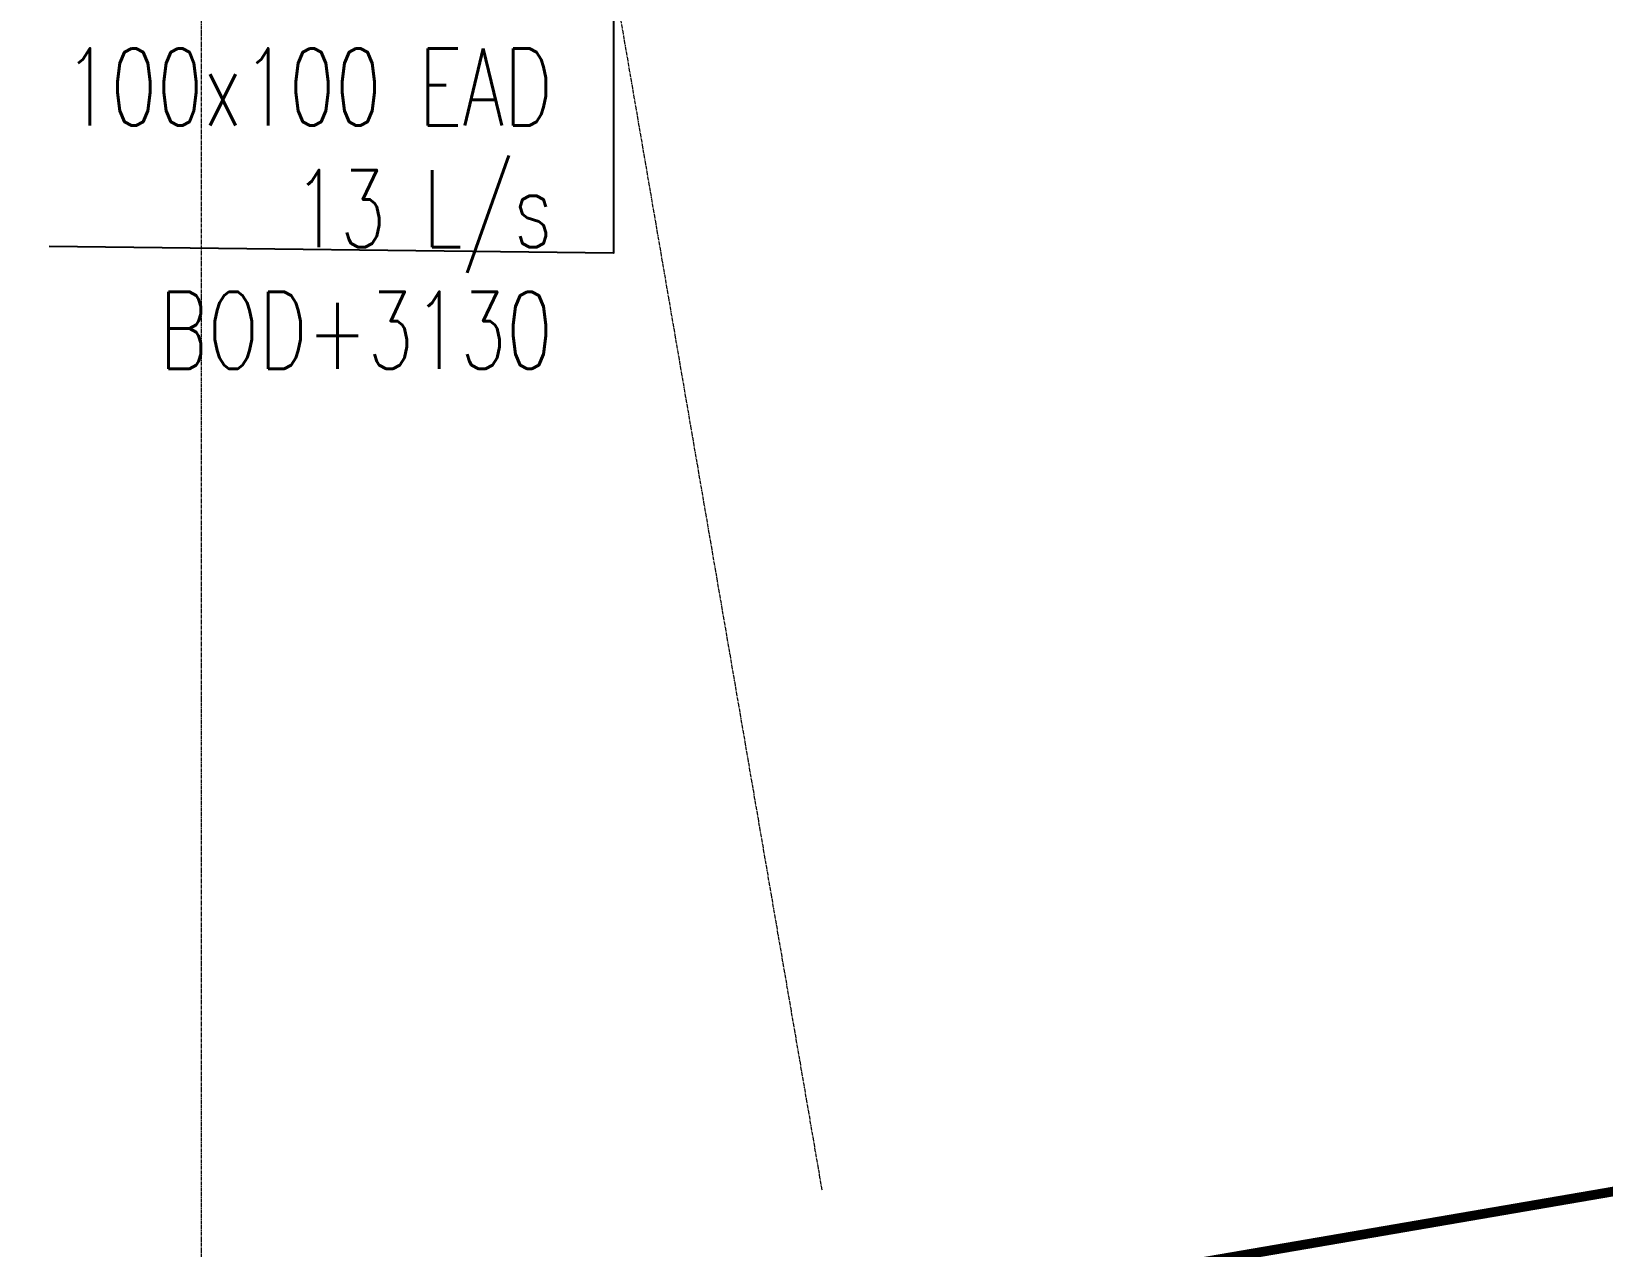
# Model space of a CAD drawing. Header units: millimetres. Extents: x -9226 to 166212, y -13 to 97274.
# Drawn here: x 29510 to 33584, y 5652 to 8804 of the extents above; entities that cross this region are included whole.
import ezdxf

# ---------------------------------------------------------------- set-up
doc = ezdxf.new("R2010")
doc.units = ezdxf.units.MM
for name, pattern in [('23491-A-XR-GRID$0$23288-XR-Unit GRIDS$0$CENTER2', [28.575, 19.05, -3.175, 3.175, -3.175]), ('23491-GN-XR-PLOT LIMIT$0$DASHED', [0.75, 0.5, -0.25]), ('23491-GN-XR-PLOT LIMIT$0$PHANTOM2', [1.25, 0.625, -0.125, 0.125, -0.125, 0.125, -0.125])]:
    doc.linetypes.add(name, pattern=pattern)
doc.layers.get('0').update_dxf_attribs({"color": 8})
for name, color, linetype in [('0-AC TEXT', 7, 'Continuous'), ('1.INS', 8, 'Continuous'), ('23491-GN-XR-PLOT LIMIT$0$BUILDING', 8, 'Continuous')]:
    doc.layers.add(name, color=color, linetype=linetype)
for name, color, linetype, lineweight in [('1.XREF', 8, 'Continuous', 9), ('23491-A-XR-GRID$0$G-ANNO-GRID', 8, '23491-A-XR-GRID$0$23288-XR-Unit GRIDS$0$CENTER2', 0), ('23491-GN-XR-PLOT LIMIT$0$G-ANNO-TTLB', 8, 'Continuous', 5), ('23491-XR-AR-2ND FLOOR PLAN$0$A-WALL-CAVI', 8, 'Continuous', 15), ('A-ANNO-DIMS', 8, 'Continuous', 9)]:
    doc.layers.add(name, color=color, linetype=linetype, lineweight=lineweight)
doc.styles.add('ROMANS100', font='romans.shx', dxfattribs={"width": 0.7, "height": 100})

# ---------------------------------------------------------------- blocks, each defined once
blk = doc.blocks.new('23491-GN-XR-PLOT LIMIT')
at = {"layer": '23491-GN-XR-PLOT LIMIT$0$BUILDING', "color": 8, "linetype": '23491-GN-XR-PLOT LIMIT$0$DASHED', "ltscale": 15, "flags": 128}
blk.add_lwpolyline([(48692.6, 81480), (11335.6, 81480), (10000, 80144.4), (10000, 6804.2, -0.000414), (46066.1, 13003.5), (50500, 17623.6), (50500, 80172.6)], format="xyb", close=True, dxfattribs=at)
at = {"layer": '23491-GN-XR-PLOT LIMIT$0$G-ANNO-TTLB', "color": 8, "linetype": '23491-GN-XR-PLOT LIMIT$0$PHANTOM2', "ltscale": 25, "const_width": 25, "flags": 128}
blk.add_lwpolyline([(60000, 91480), (0, 91480), (0, 0, -0.000688), (60000, 10310)], format="xyb", close=True, dxfattribs=at)
blk = doc.blocks.new('23491-XR-AR-2ND FLOOR PLAN')
at = {"layer": '23491-XR-AR-2ND FLOOR PLAN$0$A-WALL-CAVI', "color": 8}
blk.add_blockref('23491-GN-XR-PLOT LIMIT', (0, 0), dxfattribs=at)
blk = doc.blocks.new('23491-A-XR-GRID')
at = {"layer": '23491-A-XR-GRID$0$G-ANNO-GRID', "color": 8, "ltscale": 0.5}
for p, q in [((30384.5, 12637.8, -1.5), (31560.1, 5796.8, -1.5)), ((29950, 12563.1), (29950, 2245.6))]:
    blk.add_line(p, q, dxfattribs=at)
blk = doc.blocks.new('XREF')
at = {"layer": 'A-ANNO-DIMS', "color": 8}
blk.add_blockref('23491-XR-AR-2ND FLOOR PLAN', (0, 0), dxfattribs=at)
blk.add_blockref('23491-A-XR-GRID', (0, 0))

msp = doc.modelspace()

# ---------------------------------------------------------------- block references
at = {"layer": '1.XREF'}
msp.add_blockref('XREF', (0, 0), dxfattribs=at)

# ---------------------------------------------------------------- next in the draw order: linework, layer by layer
at = {"layer": '1.INS', "color": 7}
msp.add_lwpolyline([(31019.3, 18295.5), (31019.3, 8229.5), (29556, 8246)], dxfattribs=at)

# ---------------------------------------------------------------- next in the draw order: texts
at = {"layer": '0-AC TEXT', "insert": (30861.7, 8760.3, 2.8), "char_height": 200, "width": 2328.667, "attachment_point": 3, "line_spacing_factor": 0.946776, "style": 'ROMANS100'}
msp.add_mtext('100x100 EAD\\P13 L/s\\PBOD+3130', dxfattribs=at)

doc.saveas('drawing.dxf')
